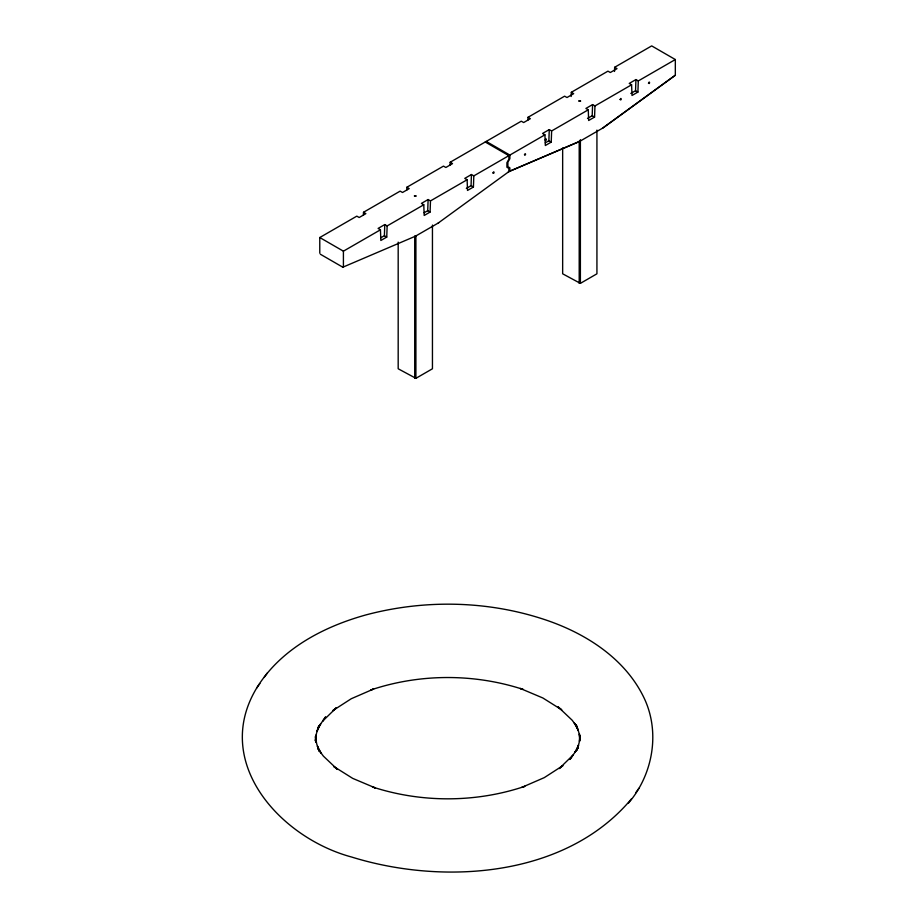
<?xml version="1.0" encoding="UTF-8"?>
<svg xmlns="http://www.w3.org/2000/svg" width="918" height="918" viewBox="0 0 918 918"><rect width="100%" height="100%" fill="white"/><g stroke="black" fill="none" stroke-linecap="round" stroke-linejoin="round"><path stroke-width="1.38" d="M363.413 215.064L363.505 212.276L400.145 191.128L402.509 192.493L409.21 188.626L406.846 187.261L406.743 190.049M380.844 237.751L384.39 235.708L384.78 224.566L387.144 225.931L423.783 204.771L424.173 215.466L430.083 212.058L430.485 200.904L467.124 179.756L467.514 190.451L473.424 187.031L473.814 175.889L544.925 134.831L545.326 145.526L551.236 142.106L551.626 130.964L588.266 109.816L588.656 120.499L594.566 117.091L594.956 105.949L631.595 84.789L631.997 95.483L637.907 92.075L638.297 80.922L675.327 59.544L675.327 75.23L603.195 127.809L579.396 141.544L509.272 171.414L580.027 141.177M384.78 224.566L378.09 228.433L380.454 229.798L380.844 240.482L386.753 237.073L387.144 225.931M424.173 212.735L427.719 210.692L428.121 199.539L430.485 200.904M450.084 165.022L450.176 162.245L521.286 121.187L523.65 122.553L530.352 118.686L527.988 117.32L527.884 120.109M466.333 188.397L471.06 185.666L471.45 174.523L473.814 175.889M545.326 142.795L548.872 140.752L549.262 129.599L551.626 130.964M571.18 96.482L571.317 92.305L607.957 71.145L610.321 72.511L617.022 68.643L614.658 67.278L614.509 71.455M587.474 118.456L592.202 115.725L592.592 104.583L594.956 105.949M630.815 93.441L635.543 90.71L635.933 79.568L638.297 80.922M628.337 803.273C653.008 774.597 660.547 731.99 643.862 697.531C625.112 658.734 586.35 633.81 546.658 620.258C488.709 600.521 424.873 599.19 365.823 614.945C323.056 626.845 280.483 649.198 256.661 688.075C211.737 762.479 280.506 837.95 351.72 857.056C443.509 885.503 565.936 877.367 631.412 798.912M318.19 727.446L325.638 716.878L322.562 721.227L336.321 707.778L332.637 710.761L351.273 698.724L373.615 689.016L370.723 690.003C419.675 673.537 474.021 673.399 523.099 689.407L520.276 688.443L542.848 697.978L561.77 709.866L558.121 706.906L572.189 720.251L577.468 727.458L574.278 722.948L578.202 730.235L576.183 724.922L578.799 732.277L580.165 739.747L579.465 733.93L579.545 741.4L580.256 735.57L579.063 743.052L576.619 750.431L578.638 745.095L574.898 752.404L578.088 747.872L569.917 759.484L572.993 755.124L559.234 768.584L562.918 765.601L544.282 777.626L521.94 787.334L524.832 786.347C475.88 802.814 421.534 802.952 372.456 786.944L375.278 787.908L352.707 778.384L333.785 766.496L337.434 769.445L323.365 756.099L318.087 748.893L321.277 753.403L317.353 746.116L319.372 751.44L316.756 744.073L315.39 736.603L316.09 742.433L316.01 734.951L315.299 740.78L316.492 733.298L318.936 725.92L316.917 731.267L320.657 723.946L318.259 727.343M256.661 688.075L259.863 683.543M264.143 677.438L267.218 673.089M635.692 792.819L638.894 788.287M438.161 223.085L508.882 171.632L508.882 168.384L506.908 167.248L506.908 162.693L508.882 159.284L508.882 155.647L485.243 142.003M602.644 128.118L675.327 75.23M320.371 254.24L342.827 267.207L343.412 266.863L343.412 251.176L380.454 229.798M508.882 171.632L508.285 171.976L509.869 171.058L509.869 167.81L507.895 166.674L507.895 162.13L509.869 158.711L509.869 155.073L486.23 141.429M319.774 253.219L319.774 237.532L356.815 216.143L359.179 217.509L365.869 213.642L363.505 212.276M406.846 187.261L443.486 166.112L445.85 167.478L452.54 163.611L450.176 162.245M527.988 117.32L564.627 96.172L566.991 97.526L573.681 93.659L571.317 92.305M614.658 67.278L651.688 45.9L675.327 59.544M428.121 199.539L421.419 203.406L423.783 204.771M471.45 174.523L464.76 178.39L467.124 179.756M549.262 129.599L542.561 133.466L544.925 134.831M592.592 104.583L585.902 108.45L588.266 109.816M635.933 79.568L629.232 83.435L631.595 84.789M414.925 236.5L438.712 222.764M398.183 242.145L398.183 368.772L415.9 378.319L432.447 368.772L432.447 225.071M562.654 147.924L562.654 273.805L580.383 283.364L596.93 273.805L596.93 130.115M342.827 267.207L415.556 236.144M635.543 90.71L637.907 92.075M592.202 115.725L594.566 117.091M548.872 140.752L551.236 142.106M471.06 185.666L473.424 187.031M427.719 210.692L430.083 212.058M384.39 235.708L386.753 237.073M319.774 237.532L343.412 251.176M580.383 139.674L580.383 283.364M579.201 141.085L579.201 283.364M415.9 236.052L415.9 378.319M414.718 236.052L414.718 378.319M492.989 172.94C494.538 174.569 494.24 169.658 492.989 172.94M524.499 154.752C526.037 156.393 525.739 151.55 524.499 154.752M545.281 140.018C546.749 141.693 546.692 136.748 545.292 139.949M620.132 99.534C621.601 101.244 621.475 96.344 620.132 99.534M648.498 83.159C649.921 84.904 649.91 79.9 648.498 83.159M414.431 195.959L416.21 196.016L414.443 195.913M578.902 101.003L580.681 101.06L578.925 100.957"/></g></svg>
